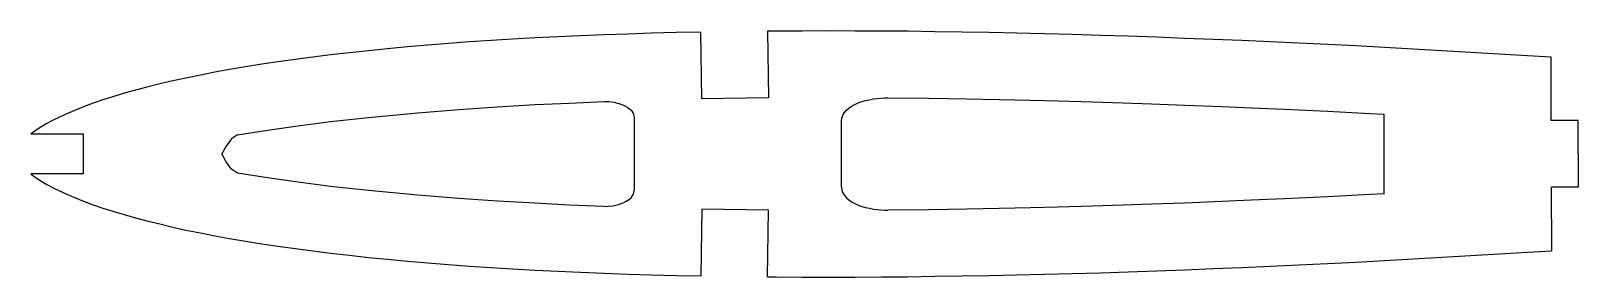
# Model space of a CAD drawing. Header units: inches. Extents: x 147 to 263, y -160 to -142.
import ezdxf

# ---------------------------------------------------------------- set-up
doc = ezdxf.new("R2010")
doc.units = ezdxf.units.IN
doc.header["$MEASUREMENT"] = 0
doc.layers.add('7', color=7, linetype='Continuous')

msp = doc.modelspace()

# ---------------------------------------------------------------- linework, layer by layer
for p, q in [((260.95, -148.71), (260.95, -143.96)), ((248.4, -148.23), (248.4, -154.23)), ((262.95, -148.71), (260.95, -148.71)), ((262.95, -151.21), (262.95, -148.71)), ((262.95, -151.21), (262.95, -153.71)), ((260.95, -153.71), (260.97, -158.46)), ((262.95, -153.71), (260.97, -153.71))]:
    msp.add_line(p, q)
for points in [[(211.22, -147), (211.24, -147)], [(211.24, -147), (214.3, -147.03), (217.17, -147.08), (219.58, -147.12), (221.93, -147.18), (224.01, -147.23), (226.58, -147.3), (228.88, -147.37), (231, -147.45), (233.49, -147.54), (236.26, -147.65), (238.47, -147.74), (240.95, -147.85), (244.17, -148), (247.38, -148.17), (248.4, -148.23)], [(162.52, -149.78), (164.75, -149.42), (166.85, -149.12), (169.48, -148.78), (172.32, -148.47), (176.02, -148.12), (179.1, -147.87), (182, -147.67), (184.82, -147.51), (187.36, -147.39), (189.99, -147.28)], [(192.24, -148.49), (192.24, -153.93)], [(207.77, -153.68), (207.77, -148.75)], [(162.52, -149.78), (162.07, -150.07), (161.67, -150.62), (161.34, -151.21)], [(162.52, -152.64), (162.07, -152.35), (161.67, -151.8), (161.34, -151.21)], [(189.95, -155.14), (187.36, -155.04), (184.82, -154.91), (182, -154.75), (179.1, -154.55), (176.02, -154.31), (172.32, -153.96), (169.48, -153.64), (166.85, -153.31), (164.75, -153), (162.52, -152.64)], [(248.4, -154.19), (247.38, -154.25), (244.17, -154.42), (240.95, -154.57), (238.47, -154.68), (236.26, -154.78), (233.49, -154.89), (231, -154.98), (228.88, -155.05), (226.58, -155.12), (224.01, -155.2), (221.93, -155.25), (219.58, -155.3), (217.17, -155.35), (214.3, -155.39), (211.24, -155.42)]]:
    msp.add_lwpolyline(points)
for points in [[(207.77, -148.75), (207.77, -147.45), (209.95, -146.99), (211.24, -147)], [(189.99, -147.28), (190.84, -147.24), (192.24, -147.64), (192.24, -148.49)], [(189.95, -155.14), (190.81, -155.18), (192.24, -154.79), (192.24, -153.93)], [(207.77, -153.68), (207.77, -154.97), (209.95, -155.44), (211.24, -155.42)]]:
    msp.add_open_spline(points, degree=3)
at = {"layer": '7', "linetype": 'Continuous'}
for points in [[(197.23, -142.07), (195.38, -142.11), (193.54, -142.16), (191.76, -142.22), (189.99, -142.28), (188.21, -142.35), (186.51, -142.43), (184.82, -142.51), (183.12, -142.61), (181.51, -142.7), (179.9, -142.81), (178.29, -142.93), (176.77, -143.05), (175.26, -143.18), (173.74, -143.33), (172.32, -143.47), (170.9, -143.62), (169.48, -143.78), (168.16, -143.94), (166.85, -144.12), (165.53, -144.3), (164.33, -144.48), (163.12, -144.68), (161.92, -144.88), (160.82, -145.08), (159.73, -145.29), (158.64, -145.52), (157.66, -145.73), (156.69, -145.96), (155.72, -146.2), (154.86, -146.42), (154.01, -146.66), (153.16, -146.92), (152.42, -147.15), (151.7, -147.4), (150.98, -147.67), (150.37, -147.92), (149.77, -148.17), (149.18, -148.44), (148.7, -148.68), (148.23, -148.93), (147.78, -149.19), (147.43, -149.42), (147.09, -149.67), (147.04, -149.71)], [(202.23, -142), (202.3, -147), (197.3, -147.07), (197.23, -142.07)], [(260.95, -143.96), (259.17, -143.85), (257.03, -143.72), (254.89, -143.59), (252.75, -143.47), (250.6, -143.35), (248.46, -143.23), (246.31, -143.11), (244.17, -143), (242.02, -142.9), (239.88, -142.8), (237.75, -142.71), (235.61, -142.62), (233.49, -142.54), (231.37, -142.46), (229.25, -142.38), (227.16, -142.32), (225.06, -142.26), (222.97, -142.2), (220.9, -142.15), (218.84, -142.11), (216.78, -142.07), (214.76, -142.04), (212.74, -142.01), (210.73, -142), (208.76, -141.99), (206.79, -141.98), (204.82, -141.99), (202.9, -142), (202.23, -142.01)], [(147.04, -149.71), (150.96, -149.71), (150.96, -152.71), (147.04, -152.71)], [(147.04, -152.71), (147.09, -152.75), (147.43, -153), (147.78, -153.23), (148.23, -153.5), (148.7, -153.75), (149.18, -153.98), (149.77, -154.25), (150.37, -154.51), (150.98, -154.75), (151.7, -155.02), (152.42, -155.27), (153.16, -155.5), (154.01, -155.76), (154.86, -156), (155.72, -156.22), (156.69, -156.46), (157.66, -156.69), (158.64, -156.91), (159.73, -157.13), (160.82, -157.34), (161.92, -157.54), (163.12, -157.74), (164.33, -157.94), (165.53, -158.12), (166.85, -158.3), (168.16, -158.48), (169.48, -158.64), (170.9, -158.8), (172.32, -158.96), (173.74, -159.1), (175.26, -159.24), (176.77, -159.37), (178.29, -159.49), (179.9, -159.61), (181.51, -159.72), (183.12, -159.82), (184.82, -159.91), (186.51, -160), (188.21, -160.07), (189.99, -160.14), (191.76, -160.21), (193.54, -160.26), (195.38, -160.31), (197.23, -160.35)], [(202.23, -160.42), (202.3, -155.42), (197.3, -155.35), (197.23, -160.35)], [(202.23, -160.42), (202.9, -160.43), (204.82, -160.44), (206.79, -160.44), (208.76, -160.44), (210.73, -160.43), (212.74, -160.41), (214.76, -160.38), (216.78, -160.35), (218.84, -160.32), (220.9, -160.27), (222.97, -160.22), (225.06, -160.17), (227.16, -160.11), (229.25, -160.04), (231.37, -159.96), (233.49, -159.89), (235.61, -159.8), (237.75, -159.71), (239.88, -159.62), (242.02, -159.52), (244.17, -159.42), (246.31, -159.31), (248.46, -159.2), (250.6, -159.08), (252.75, -158.95), (254.89, -158.83), (257.03, -158.7), (259.17, -158.57), (260.97, -158.46)]]:
    msp.add_lwpolyline(points, dxfattribs=at)

doc.saveas('drawing.dxf')
